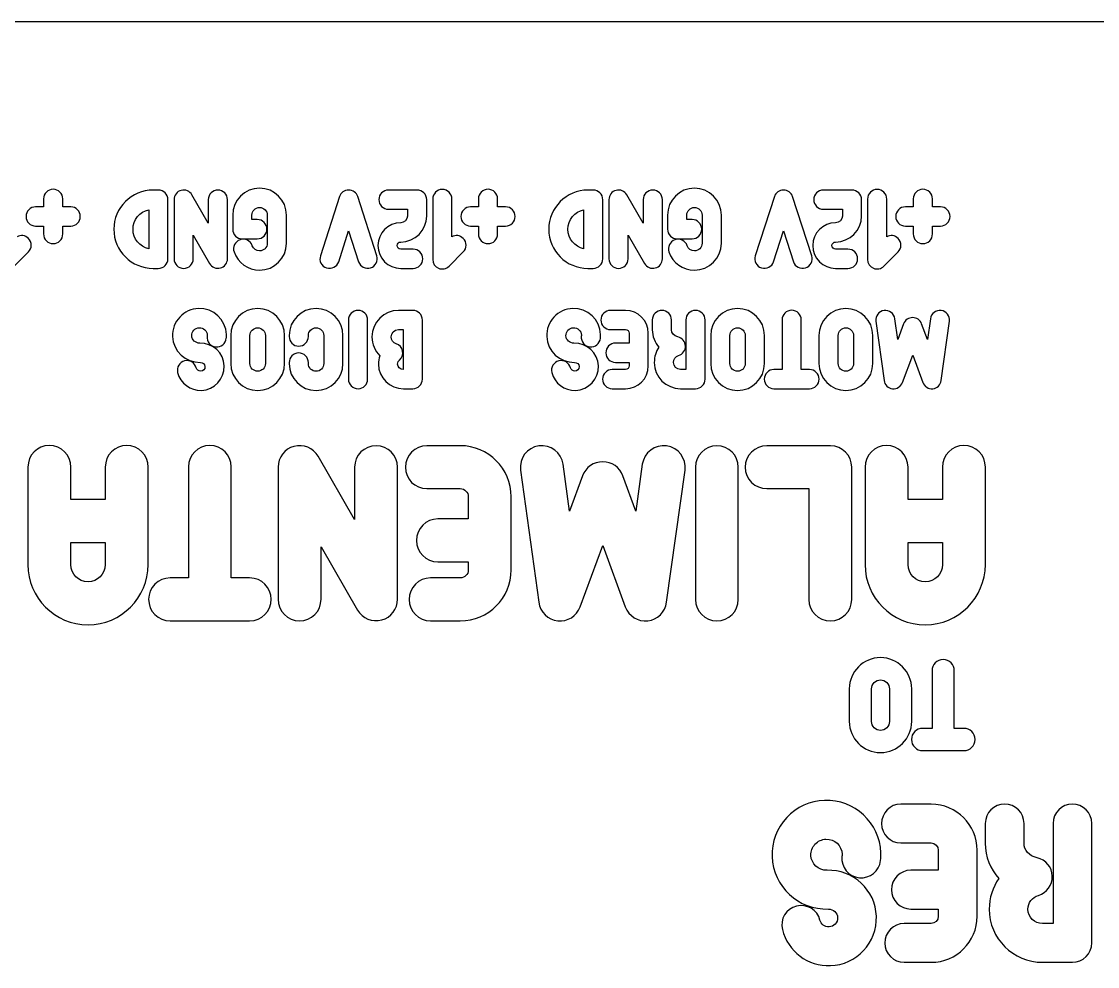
# Model space of a CAD drawing. Extents: x 0 to 215, y 0 to 110.
# Drawn here: x 131.14 to 158.67, y 85.97 to 110.14 of the extents above; entities that cross this region are included whole.
import ezdxf

# ---------------------------------------------------------------- set-up
doc = ezdxf.new("R2010")
doc.units = 0
doc.layers.get('0').update_dxf_attribs({"linetype": 'CONTINUOUS'})

msp = doc.modelspace()

# ---------------------------------------------------------------- linework, layer by layer
at = {"color": 7}
for points in [[(108.578241, 110.142861), (211.578241, 110.142861)], [(134.636936, 105.83151), (134.502926, 105.83151)], [(141.257573, 105.83151), (140.52708, 105.83151)], [(145.763505, 105.83151), (145.629495, 105.83151)], [(152.384142, 105.83151), (151.653649, 105.83151)], [(131.701701, 105.605532), (131.701701, 105.400571), (131.499367, 105.400571)], [(132.398033, 105.400571), (132.193075, 105.400571), (132.193075, 105.605532)], [(134.88394, 104.070968), (134.88394, 105.584509)], [(135.041804, 105.587137), (135.041804, 104.073596)], [(135.91682, 105.587137), (135.91682, 104.988027), (135.499021, 105.710637)], [(136.408197, 104.073596), (136.408197, 105.587137)], [(139.274172, 105.66334), (138.785422, 104.149799)], [(140.230646, 104.149799), (139.741899, 105.66334)], [(141.504574, 105.16671), (141.504574, 105.587137)], [(141.658213, 105.600277), (141.658213, 104.057828)], [(142.149587, 104.635918), (142.149587, 105.600277)], [(142.82827, 105.605532), (142.82827, 105.400571), (142.625936, 105.400571)], [(143.524602, 105.400571), (143.319644, 105.400571), (143.319644, 105.605532)], [(146.010509, 104.070968), (146.010509, 105.584509)], [(146.168372, 105.587137), (146.168372, 104.073596)], [(147.043391, 105.587137), (147.043391, 104.988027), (146.625589, 105.710637)], [(147.534765, 104.073596), (147.534765, 105.587137)], [(150.400741, 105.66334), (149.911991, 104.149799)], [(151.357214, 104.149799), (150.868467, 105.66334)], [(152.631146, 105.16671), (152.631146, 105.587137)], [(152.784782, 105.600277), (152.784782, 104.057828)], [(153.276159, 104.635918), (153.276159, 105.600277)], [(153.954838, 105.605532), (153.954838, 105.400571), (153.752505, 105.400571)], [(154.651171, 105.400571), (154.446213, 105.400571), (154.446213, 105.605532)], [(134.392563, 105.326998), (134.392563, 104.328479)], [(136.540525, 105.190358), (136.540525, 104.830366)], [(137.171168, 105.077367), (137.031902, 105.077367), (137.031902, 105.190358)], [(137.426051, 105.190358), (137.426051, 104.470375)], [(137.917428, 104.470375), (137.917428, 105.190358)], [(140.52708, 105.340136), (141.0132, 105.340136), (141.0132, 105.16671)], [(145.519132, 105.326998), (145.519132, 104.328479)], [(147.667094, 105.190358), (147.667094, 104.830366)], [(148.297736, 105.077367), (148.158471, 105.077367), (148.158471, 105.190358)], [(148.552622, 105.190358), (148.552622, 104.470375)], [(149.043997, 104.470375), (149.043997, 105.190358)], [(151.653649, 105.340136), (152.139769, 105.340136), (152.139769, 105.16671)], [(131.499367, 104.909197), (131.701701, 104.909197), (131.701701, 104.706866)], [(132.193075, 104.706866), (132.193075, 104.909197), (132.398033, 104.909197)], [(142.625936, 104.909197), (142.82827, 104.909197), (142.82827, 104.706866)], [(143.319644, 104.706866), (143.319644, 104.909197), (143.524602, 104.909197)], [(153.752505, 104.909197), (153.954838, 104.909197), (153.954838, 104.706866)], [(154.446213, 104.706866), (154.446213, 104.909197), (154.651171, 104.909197)], [(135.533178, 104.073596), (135.533178, 104.672706), (135.95098, 103.950095)], [(139.253149, 103.997393), (139.508035, 104.788324), (139.762919, 103.997393)], [(146.65975, 104.073596), (146.65975, 104.672706), (147.077549, 103.950095)], [(150.379718, 103.997393), (150.634604, 104.788324), (150.889487, 103.997393)], [(136.784898, 104.583365), (137.171168, 104.583365)], [(147.911467, 104.583365), (148.297736, 104.583365)], [(130.949443, 103.884403), (131.312065, 104.247021)], [(141.157723, 104.317969), (140.839774, 104.317969)], [(142.076012, 103.884403), (142.438634, 104.247021)], [(152.284292, 104.317969), (151.966343, 104.317969)], [(153.202584, 103.884403), (153.565202, 104.247021)], [(134.502926, 103.826595), (134.636936, 103.826595)], [(140.839774, 103.826595), (141.157723, 103.826595)], [(145.629495, 103.826595), (145.763505, 103.826595)], [(151.966343, 103.826595), (152.284292, 103.826595)], [(141.147284, 102.752889), (140.784665, 102.752889)], [(146.589911, 102.752889), (146.206269, 102.752889)], [(139.501824, 102.505885), (139.501824, 102.505885), (139.501824, 100.992345), (139.501824, 100.992345)], [(139.993198, 100.992345), (139.993198, 102.505885), (139.993198, 102.505885)], [(141.394284, 100.992345), (141.394284, 102.505885)], [(147.277294, 102.508513), (147.277294, 102.258884)], [(147.768671, 102.258884), (147.768671, 102.508513)], [(148.136545, 102.508513), (148.136545, 101.239345), (148.002532, 101.239345)], [(148.627919, 100.994972), (148.627919, 102.508513)], [(150.596256, 102.51114), (150.596256, 101.239345), (150.38867, 101.239345)], [(151.297846, 101.239345), (151.08763, 101.239345), (151.08763, 102.51114)], [(152.998362, 102.474355), (153.20595, 100.960812)], [(153.707835, 102.408663), (153.558059, 102.004001), (153.484484, 102.540046)], [(154.391033, 102.540046), (154.317457, 102.004001), (154.167679, 102.408663)], [(154.669566, 100.960812), (154.879779, 102.474355)], [(140.784665, 102.261512), (140.90028, 102.261512), (140.90028, 101.239345)], [(146.206269, 102.261512), (146.589911, 102.261512)], [(146.681879, 102.169544), (146.681879, 101.914658), (146.335025, 101.914658)], [(147.173256, 101.331316), (147.173256, 102.169544)], [(135.886881, 102.090714), (135.886881, 102.090714)], [(136.491943, 102.111734), (136.491943, 101.391751)], [(136.983318, 101.391751), (136.983318, 102.111734)], [(137.377469, 102.111734), (137.377469, 101.391751)], [(137.868846, 101.391751), (137.868846, 102.111734)], [(137.985407, 102.111734), (137.985407, 102.085459)], [(138.476784, 102.085459), (138.476784, 102.111734)], [(138.870936, 102.111734), (138.870936, 101.391751)], [(139.36231, 101.391751), (139.36231, 102.111734)], [(145.460872, 102.090714), (145.460872, 102.090714)], [(148.770512, 102.111734), (148.770512, 101.391751)], [(149.261889, 101.391751), (149.261889, 102.111734)], [(149.656041, 102.111734), (149.656041, 101.391751)], [(150.147415, 101.391751), (150.147415, 102.111734)], [(151.541892, 102.111734), (151.541892, 101.391751)], [(152.033266, 101.391751), (152.033266, 102.111734)], [(152.427418, 102.111734), (152.427418, 101.391751)], [(152.918792, 101.391751), (152.918792, 102.111734)], [(153.678932, 100.908259), (153.939071, 101.60985), (154.196584, 100.908259)], [(137.985407, 101.415401), (137.985407, 101.391751)], [(138.476784, 101.391751), (138.476784, 101.415401)], [(146.335025, 101.423284), (146.681879, 101.423284), (146.681879, 101.331316)], [(135.132651, 101.163143), (135.132651, 101.163143)], [(135.60826, 101.281388), (135.60826, 101.281388)], [(144.706642, 101.163143), (144.706642, 101.163143)], [(145.182251, 101.281388), (145.182251, 101.281388)], [(146.589911, 101.239345), (146.248312, 101.239345)], [(140.908165, 100.747971), (141.147284, 100.747971)], [(146.248312, 100.747971), (146.589911, 100.747971)], [(148.002532, 100.747971), (148.380918, 100.747971)], [(150.38867, 100.747971), (151.297846, 100.747971)], [(142.363159, 99.290717), (141.505548, 99.290717)], [(151.833794, 99.290717), (150.206682, 99.290717)], [(139.659716, 98.74443), (139.659716, 97.405145), (138.725741, 99.020511)], [(131.301572, 98.74443), (131.301572, 96.247955)], [(133.281129, 98.74443), (133.281129, 97.916187), (132.400023, 97.916187), (132.400023, 98.74443)], [(134.379581, 96.247955), (134.379581, 98.74443)], [(135.406438, 98.750303), (135.406438, 95.907259), (134.942388, 95.907259)], [(136.974811, 95.907259), (136.504889, 95.907259), (136.504889, 98.750303)], [(137.703656, 98.74443), (137.703656, 95.360973)], [(140.758167, 95.360973), (140.758167, 98.74443)], [(143.908312, 98.668067), (144.372364, 95.284609)], [(145.49431, 98.521215), (145.159487, 97.616611), (144.995014, 98.814918)], [(147.021564, 98.814918), (146.857091, 97.616611), (146.522268, 98.521215)], [(147.644214, 95.284609), (148.114139, 98.668067)], [(148.379022, 98.738557), (148.379022, 98.738557), (148.379022, 95.3551), (148.379022, 95.3551)], [(149.477473, 95.3551), (149.477473, 98.738557), (149.477473, 98.738557)], [(152.380084, 95.3551), (152.380084, 98.738557)], [(152.721237, 98.74443), (152.721237, 96.247955)], [(154.700794, 98.74443), (154.700794, 97.916187), (153.819685, 97.916187), (153.819685, 98.74443)], [(155.799245, 96.247955), (155.799245, 98.74443)], [(141.505548, 98.192268), (142.363159, 98.192268)], [(150.206682, 98.192268), (151.281632, 98.192268), (151.281632, 95.3551)], [(142.568752, 97.986678), (142.568752, 97.416894), (141.793375, 97.416894)], [(143.667201, 96.112852), (143.667201, 97.986678)], [(132.400023, 96.247955), (132.400023, 96.817739), (133.281129, 96.817739)], [(133.281129, 96.817739), (133.281129, 96.247955)], [(138.802104, 95.360973), (138.802104, 96.700258), (139.736079, 95.084892)], [(145.429695, 95.167128), (146.011225, 96.735502), (146.586883, 95.167128)], [(153.819685, 96.247955), (153.819685, 96.817739), (154.700794, 96.817739)], [(154.700794, 96.817739), (154.700794, 96.247955)], [(141.793375, 96.318445), (142.568752, 96.318445), (142.568752, 96.112852)], [(142.363159, 95.907259), (141.599533, 95.907259)], [(134.942388, 94.80881), (136.974811, 94.80881)], [(141.599533, 94.80881), (142.363159, 94.80881)], [(154.434458, 93.533781), (154.434458, 92.059661), (154.193847, 92.059661)], [(155.247662, 92.059661), (155.004005, 92.059661), (155.004005, 93.533781)], [(152.318266, 93.070835), (152.318266, 92.236313)], [(152.887813, 92.236313), (152.887813, 93.070835)], [(153.344668, 93.070835), (153.344668, 92.236313)], [(153.914215, 92.236313), (153.914215, 93.070835)], [(154.193847, 91.490117), (155.247662, 91.490117)], [(154.4091, 90.120924), (153.634559, 90.120924)], [(155.796875, 89.627552), (155.796875, 89.123571)], [(156.788925, 89.123571), (156.788925, 89.627552)], [(157.531635, 89.627552), (157.531635, 87.0652), (157.261077, 87.0652)], [(158.523686, 86.571828), (158.523686, 89.627552)], [(153.634559, 89.128874), (154.4091, 89.128874)], [(154.59478, 88.943197), (154.59478, 88.428604), (153.894508, 88.428604)], [(155.586828, 87.250877), (155.586828, 88.943197)], [(152.12949, 88.784043), (152.12949, 88.784043)], [(153.894508, 87.436554), (154.59478, 87.436554), (154.59478, 87.250877)], [(151.567151, 87.150081), (151.567151, 87.150081)], [(154.4091, 87.0652), (153.71944, 87.0652)], [(150.606932, 86.911352), (150.606932, 86.911352)], [(153.71944, 86.073149), (154.4091, 86.073149)], [(157.261077, 86.073149), (158.025008, 86.073149)]]:
    msp.add_lwpolyline(points, dxfattribs=at)
for points in [[(131.948702, 105.849905), (131.812061, 105.849905), (131.701701, 105.739542), (131.701701, 105.605532)], [(132.193075, 105.605532), (132.193075, 105.739542), (132.082712, 105.849905), (131.948702, 105.849905)], [(134.502926, 105.83151), (133.951114, 105.83151), (133.499154, 105.379551), (133.499154, 104.827739)], [(134.88394, 105.584509), (134.88394, 105.72115), (134.773577, 105.83151), (134.636936, 105.83151)], [(135.223115, 105.823628), (135.115379, 105.794723), (135.041804, 105.6975), (135.041804, 105.587137)], [(135.499021, 105.710637), (135.443838, 105.805235), (135.330847, 105.852533), (135.223115, 105.823628)], [(136.16382, 105.83151), (136.027183, 105.83151), (135.91682, 105.72115), (135.91682, 105.587137)], [(136.408197, 105.587137), (136.408197, 105.72115), (136.297834, 105.83151), (136.16382, 105.83151)], [(137.228978, 105.878811), (136.847964, 105.878811), (136.540525, 105.568744), (136.540525, 105.190358)], [(137.917428, 105.190358), (137.917428, 105.568744), (137.607362, 105.878811), (137.228978, 105.878811)], [(139.508035, 105.83151), (139.4003, 105.83151), (139.305705, 105.763193), (139.274172, 105.66334)], [(139.741899, 105.66334), (139.707739, 105.763193), (139.61314, 105.83151), (139.508035, 105.83151)], [(140.52708, 105.83151), (140.39044, 105.83151), (140.280077, 105.72115), (140.280077, 105.587137)], [(141.504574, 105.587137), (141.504574, 105.72115), (141.394214, 105.83151), (141.257573, 105.83151)], [(141.902586, 105.847278), (141.768576, 105.847278), (141.658213, 105.736915), (141.658213, 105.600277)], [(142.149587, 105.600277), (142.149587, 105.736915), (142.039224, 105.847278), (141.902586, 105.847278)], [(143.075271, 105.849905), (142.93863, 105.849905), (142.82827, 105.739542), (142.82827, 105.605532)], [(143.319644, 105.605532), (143.319644, 105.739542), (143.209281, 105.849905), (143.075271, 105.849905)], [(145.629495, 105.83151), (145.077682, 105.83151), (144.625723, 105.379551), (144.625723, 104.827739)], [(146.010509, 105.584509), (146.010509, 105.72115), (145.900146, 105.83151), (145.763505, 105.83151)], [(146.349683, 105.823628), (146.241948, 105.794723), (146.168372, 105.6975), (146.168372, 105.587137)], [(146.625589, 105.710637), (146.570409, 105.805235), (146.457419, 105.852533), (146.349683, 105.823628)], [(147.290392, 105.83151), (147.153751, 105.83151), (147.043391, 105.72115), (147.043391, 105.587137)], [(147.534765, 105.587137), (147.534765, 105.72115), (147.424402, 105.83151), (147.290392, 105.83151)], [(148.355547, 105.878811), (147.974533, 105.878811), (147.667094, 105.568744), (147.667094, 105.190358)], [(149.043997, 105.190358), (149.043997, 105.568744), (148.733931, 105.878811), (148.355547, 105.878811)], [(150.634604, 105.83151), (150.526869, 105.83151), (150.432273, 105.763193), (150.400741, 105.66334)], [(150.868467, 105.66334), (150.834307, 105.763193), (150.739709, 105.83151), (150.634604, 105.83151)], [(151.653649, 105.83151), (151.517011, 105.83151), (151.406648, 105.72115), (151.406648, 105.587137)], [(152.631146, 105.587137), (152.631146, 105.72115), (152.520783, 105.83151), (152.384142, 105.83151)], [(153.029155, 105.847278), (152.895145, 105.847278), (152.784782, 105.736915), (152.784782, 105.600277)], [(153.276159, 105.600277), (153.276159, 105.736915), (153.165796, 105.847278), (153.029155, 105.847278)], [(154.201839, 105.849905), (154.065199, 105.849905), (153.954838, 105.739542), (153.954838, 105.605532)], [(154.446213, 105.605532), (154.446213, 105.739542), (154.33585, 105.849905), (154.201839, 105.849905)], [(140.280077, 105.587137), (140.280077, 105.450499), (140.39044, 105.340136), (140.52708, 105.340136)], [(151.406648, 105.587137), (151.406648, 105.450499), (151.517011, 105.340136), (151.653649, 105.340136)], [(131.499367, 105.400571), (131.362729, 105.400571), (131.252366, 105.290211), (131.252366, 105.156198)], [(132.642407, 105.156198), (132.642407, 105.290211), (132.532047, 105.400571), (132.398033, 105.400571)], [(133.990529, 104.827739), (133.990529, 105.072112), (134.163957, 105.277071), (134.392563, 105.326998)], [(137.031902, 105.190358), (137.031902, 105.298093), (137.121242, 105.387434), (137.228978, 105.387434)], [(137.228978, 105.387434), (137.336711, 105.387434), (137.426051, 105.298093), (137.426051, 105.190358)], [(141.0132, 105.16671), (141.0132, 105.072112), (140.934369, 104.993282), (140.839774, 104.993282)], [(140.839774, 104.501908), (141.205021, 104.501908), (141.504574, 104.801461), (141.504574, 105.16671)], [(142.625936, 105.400571), (142.489298, 105.400571), (142.378935, 105.290211), (142.378935, 105.156198)], [(143.768976, 105.156198), (143.768976, 105.290211), (143.658615, 105.400571), (143.524602, 105.400571)], [(145.117098, 104.827739), (145.117098, 105.072112), (145.290526, 105.277071), (145.519132, 105.326998)], [(148.158471, 105.190358), (148.158471, 105.298093), (148.247811, 105.387434), (148.355547, 105.387434)], [(148.355547, 105.387434), (148.463279, 105.387434), (148.552622, 105.298093), (148.552622, 105.190358)], [(152.139769, 105.16671), (152.139769, 105.072112), (152.060938, 104.993282), (151.966343, 104.993282)], [(151.966343, 104.501908), (152.331589, 104.501908), (152.631146, 104.801461), (152.631146, 105.16671)], [(153.752505, 105.400571), (153.615867, 105.400571), (153.505504, 105.290211), (153.505504, 105.156198)], [(154.895544, 105.156198), (154.895544, 105.290211), (154.785184, 105.400571), (154.651171, 105.400571)], [(131.252366, 105.156198), (131.252366, 105.01956), (131.362729, 104.909197), (131.499367, 104.909197)], [(132.398033, 104.909197), (132.532047, 104.909197), (132.642407, 105.01956), (132.642407, 105.156198)], [(137.415541, 104.830366), (137.415541, 104.967004), (137.305178, 105.077367), (137.171168, 105.077367)], [(140.839774, 104.993282), (140.51657, 104.993282), (140.256429, 104.733141), (140.256429, 104.409937)], [(142.378935, 105.156198), (142.378935, 105.01956), (142.489298, 104.909197), (142.625936, 104.909197)], [(143.524602, 104.909197), (143.658615, 104.909197), (143.768976, 105.01956), (143.768976, 105.156198)], [(148.54211, 104.830366), (148.54211, 104.967004), (148.431747, 105.077367), (148.297736, 105.077367)], [(151.966343, 104.993282), (151.643139, 104.993282), (151.382998, 104.733141), (151.382998, 104.409937)], [(153.505504, 105.156198), (153.505504, 105.01956), (153.615867, 104.909197), (153.752505, 104.909197)], [(154.651171, 104.909197), (154.785184, 104.909197), (154.895544, 105.01956), (154.895544, 105.156198)], [(131.312065, 104.593875), (131.233235, 104.672706), (131.114986, 104.688471), (131.023019, 104.635918)], [(131.701701, 104.706866), (131.701701, 104.570225), (131.812061, 104.459865), (131.948702, 104.459865)], [(131.948702, 104.459865), (132.082712, 104.459865), (132.193075, 104.570225), (132.193075, 104.706866)], [(133.499154, 104.827739), (133.499154, 104.275927), (133.951114, 103.826595), (134.502926, 103.826595)], [(134.392563, 104.328479), (134.163957, 104.381035), (133.990529, 104.583365), (133.990529, 104.827739)], [(136.540525, 104.830366), (136.540525, 104.693728), (136.650888, 104.583365), (136.784898, 104.583365)], [(137.171168, 104.583365), (137.305178, 104.583365), (137.415541, 104.693728), (137.415541, 104.830366)], [(142.438634, 104.593875), (142.359803, 104.672706), (142.241555, 104.688471), (142.149587, 104.635918)], [(142.82827, 104.706866), (142.82827, 104.570225), (142.93863, 104.459865), (143.075271, 104.459865)], [(143.075271, 104.459865), (143.209281, 104.459865), (143.319644, 104.570225), (143.319644, 104.706866)], [(144.625723, 104.827739), (144.625723, 104.275927), (145.077682, 103.826595), (145.629495, 103.826595)], [(145.519132, 104.328479), (145.290526, 104.381035), (145.117098, 104.583365), (145.117098, 104.827739)], [(147.667094, 104.830366), (147.667094, 104.693728), (147.777457, 104.583365), (147.911467, 104.583365)], [(148.297736, 104.583365), (148.431747, 104.583365), (148.54211, 104.693728), (148.54211, 104.830366)], [(153.565202, 104.593875), (153.486372, 104.672706), (153.368127, 104.688471), (153.276159, 104.635918)], [(153.954838, 104.706866), (153.954838, 104.570225), (154.065199, 104.459865), (154.201839, 104.459865)], [(154.201839, 104.459865), (154.33585, 104.459865), (154.446213, 104.570225), (154.446213, 104.706866)], [(131.312065, 104.247021), (131.409288, 104.34162), (131.409288, 104.49928), (131.312065, 104.593875)], [(136.729718, 104.559715), (136.600963, 104.515045), (136.532643, 104.375777), (136.577313, 104.247021)], [(137.042412, 104.40731), (136.997742, 104.536068), (136.858474, 104.604385), (136.729718, 104.559715)], [(137.228978, 104.273299), (137.14489, 104.273299), (137.068687, 104.325852), (137.042412, 104.40731)], [(137.426051, 104.470375), (137.426051, 104.362639), (137.336711, 104.273299), (137.228978, 104.273299)], [(137.228978, 103.781922), (137.607362, 103.781922), (137.917428, 104.089361), (137.917428, 104.470375)], [(140.256429, 104.409937), (140.256429, 104.089361), (140.51657, 103.826595), (140.839774, 103.826595)], [(140.747804, 104.409937), (140.747804, 104.459865), (140.789846, 104.501908), (140.839774, 104.501908)], [(140.839774, 104.317969), (140.789846, 104.317969), (140.747804, 104.360012), (140.747804, 104.409937)], [(142.438634, 104.247021), (142.535856, 104.34162), (142.535856, 104.49928), (142.438634, 104.593875)], [(147.856287, 104.559715), (147.727532, 104.515045), (147.659211, 104.375777), (147.703881, 104.247021)], [(148.168981, 104.40731), (148.124311, 104.536068), (147.985043, 104.604385), (147.856287, 104.559715)], [(148.355547, 104.273299), (148.271459, 104.273299), (148.195256, 104.325852), (148.168981, 104.40731)], [(148.552622, 104.470375), (148.552622, 104.362639), (148.463279, 104.273299), (148.355547, 104.273299)], [(148.355547, 103.781922), (148.733931, 103.781922), (149.043997, 104.089361), (149.043997, 104.470375)], [(151.382998, 104.409937), (151.382998, 104.089361), (151.643139, 103.826595), (151.966343, 103.826595)], [(151.874375, 104.409937), (151.874375, 104.459865), (151.916418, 104.501908), (151.966343, 104.501908)], [(151.966343, 104.317969), (151.916418, 104.317969), (151.874375, 104.360012), (151.874375, 104.409937)], [(153.565202, 104.247021), (153.662425, 104.34162), (153.662425, 104.49928), (153.565202, 104.593875)], [(134.636936, 103.826595), (134.773577, 103.826595), (134.88394, 103.936955), (134.88394, 104.070968)], [(135.041804, 104.073596), (135.041804, 103.936955), (135.152167, 103.826595), (135.286177, 103.826595)], [(135.286177, 103.826595), (135.422818, 103.826595), (135.533178, 103.936955), (135.533178, 104.073596)], [(136.226886, 103.837105), (136.334621, 103.86601), (136.408197, 103.963233), (136.408197, 104.073596)], [(136.577313, 104.247021), (136.671908, 103.968488), (136.934677, 103.781922), (137.228978, 103.781922)], [(138.785422, 104.149799), (138.74338, 104.021043), (138.814327, 103.881775), (138.943083, 103.839732)], [(140.070357, 103.839732), (140.20174, 103.881775), (140.270061, 104.021043), (140.230646, 104.149799)], [(141.404724, 104.073596), (141.404724, 104.210234), (141.294361, 104.317969), (141.157723, 104.317969)], [(141.157723, 103.826595), (141.294361, 103.826595), (141.404724, 103.936955), (141.404724, 104.073596)], [(145.763505, 103.826595), (145.900146, 103.826595), (146.010509, 103.936955), (146.010509, 104.070968)], [(146.168372, 104.073596), (146.168372, 103.936955), (146.278735, 103.826595), (146.412749, 103.826595)], [(146.412749, 103.826595), (146.549387, 103.826595), (146.65975, 103.936955), (146.65975, 104.073596)], [(147.353455, 103.837105), (147.46119, 103.86601), (147.534765, 103.963233), (147.534765, 104.073596)], [(147.703881, 104.247021), (147.798477, 103.968488), (148.061245, 103.781922), (148.355547, 103.781922)], [(149.911991, 104.149799), (149.869948, 104.021043), (149.940896, 103.881775), (150.069652, 103.839732)], [(151.196926, 103.839732), (151.328309, 103.881775), (151.396629, 104.021043), (151.357214, 104.149799)], [(152.531293, 104.073596), (152.531293, 104.210234), (152.42093, 104.317969), (152.284292, 104.317969)], [(152.284292, 103.826595), (152.42093, 103.826595), (152.531293, 103.936955), (152.531293, 104.073596)], [(135.95098, 103.950095), (136.00616, 103.855497), (136.11915, 103.8082), (136.226886, 103.837105)], [(138.943083, 103.839732), (139.071841, 103.79769), (139.211106, 103.868638), (139.253149, 103.997393)], [(139.762919, 103.997393), (139.802334, 103.868638), (139.941602, 103.79769), (140.070357, 103.839732)], [(141.658213, 104.057828), (141.658213, 103.957978), (141.718648, 103.868638), (141.807991, 103.83185)], [(141.807991, 103.83185), (141.899959, 103.792435), (142.007694, 103.813449), (142.076012, 103.884403)], [(147.077549, 103.950095), (147.132731, 103.855497), (147.245722, 103.8082), (147.353455, 103.837105)], [(150.069652, 103.839732), (150.19841, 103.79769), (150.337675, 103.868638), (150.379718, 103.997393)], [(150.889487, 103.997393), (150.928903, 103.868638), (151.068171, 103.79769), (151.196926, 103.839732)], [(152.784782, 104.057828), (152.784782, 103.957978), (152.84522, 103.868638), (152.93456, 103.83185)], [(152.93456, 103.83185), (153.026528, 103.792435), (153.134263, 103.813449), (153.202584, 103.884403)], [(135.666068, 102.800187), (135.482132, 102.794937), (135.311332, 102.716101), (135.187831, 102.582088)], [(136.380799, 102.135384), (136.367647, 102.516395), (136.047082, 102.813324), (135.666068, 102.800187)], [(137.180393, 102.800187), (136.799382, 102.800187), (136.491943, 102.492748), (136.491943, 102.111734)], [(137.868846, 102.111734), (137.868846, 102.492748), (137.55878, 102.800187), (137.180393, 102.800187)], [(138.67386, 102.800187), (138.292846, 102.800187), (137.985407, 102.49012), (137.985407, 102.111734)], [(139.36231, 102.111734), (139.36231, 102.49012), (139.052244, 102.800187), (138.67386, 102.800187)], [(139.748824, 102.752889), (139.612187, 102.752889), (139.501824, 102.642526), (139.501824, 102.505885)], [(139.993198, 102.505885), (139.993198, 102.642526), (139.885465, 102.752889), (139.748824, 102.752889)], [(140.784665, 102.752889), (140.408906, 102.752889), (140.104094, 102.448078), (140.104094, 102.072319)], [(141.394284, 102.505885), (141.394284, 102.642526), (141.283921, 102.752889), (141.147284, 102.752889)], [(145.240059, 102.800187), (145.056121, 102.794937), (144.885323, 102.716101), (144.761822, 102.582088)], [(145.954787, 102.135384), (145.941663, 102.516395), (145.621073, 102.813324), (145.240059, 102.800187)], [(146.206269, 102.752889), (146.072259, 102.752889), (145.961896, 102.642526), (145.961896, 102.505885)], [(147.173256, 102.169544), (147.173256, 102.49012), (146.913115, 102.752889), (146.589911, 102.752889)], [(147.524295, 102.752889), (147.387657, 102.752889), (147.277294, 102.642526), (147.277294, 102.508513)], [(147.768671, 102.508513), (147.768671, 102.642526), (147.658308, 102.752889), (147.524295, 102.752889)], [(148.380918, 102.752889), (148.244281, 102.752889), (148.136545, 102.642526), (148.136545, 102.508513)], [(148.627919, 102.508513), (148.627919, 102.642526), (148.517556, 102.752889), (148.380918, 102.752889)], [(149.458965, 102.800187), (149.077951, 102.800187), (148.770512, 102.492748), (148.770512, 102.111734)], [(150.147415, 102.111734), (150.147415, 102.492748), (149.837349, 102.800187), (149.458965, 102.800187)], [(150.843257, 102.755517), (150.706619, 102.755517), (150.596256, 102.647781), (150.596256, 102.51114)], [(151.08763, 102.51114), (151.08763, 102.647781), (150.97727, 102.755517), (150.843257, 102.755517)], [(152.230342, 102.800187), (151.849328, 102.800187), (151.541892, 102.492748), (151.541892, 102.111734)], [(152.918792, 102.111734), (152.918792, 102.492748), (152.608726, 102.800187), (152.230342, 102.800187)], [(153.20595, 102.750262), (153.071937, 102.731861), (152.977342, 102.608366), (152.998362, 102.474355)], [(153.484484, 102.540046), (153.466083, 102.674059), (153.342588, 102.768654), (153.20595, 102.750262)], [(154.669566, 102.750262), (154.535553, 102.768662), (154.409425, 102.674059), (154.391033, 102.540046)], [(154.879779, 102.474355), (154.89818, 102.608366), (154.803577, 102.731866), (154.669566, 102.750262)], [(135.187831, 102.582088), (135.061703, 102.448078), (134.99601, 102.272022), (135.001268, 102.088086)], [(144.761822, 102.582088), (144.635694, 102.448078), (144.570001, 102.272022), (144.575256, 102.088086)], [(145.961896, 102.505885), (145.961896, 102.371875), (146.072259, 102.261512), (146.206269, 102.261512)], [(153.939071, 102.568951), (153.833965, 102.568951), (153.741995, 102.505885), (153.707835, 102.408663)], [(154.167679, 102.408663), (154.133519, 102.505885), (154.041551, 102.568951), (153.939071, 102.568951)], [(135.492642, 102.103851), (135.492642, 102.156404), (135.511043, 102.206332), (135.545195, 102.245747)], [(135.545195, 102.245747), (135.581983, 102.285162), (135.631911, 102.306182), (135.684463, 102.30881)], [(135.684463, 102.30881), (135.792199, 102.314059), (135.884166, 102.227352), (135.889421, 102.116989)], [(136.983318, 102.111734), (136.983318, 102.219469), (137.072661, 102.30881), (137.180393, 102.30881)], [(137.180393, 102.30881), (137.288129, 102.30881), (137.377469, 102.219469), (137.377469, 102.111734)], [(138.476784, 102.111734), (138.476784, 102.219469), (138.566124, 102.30881), (138.67386, 102.30881)], [(138.67386, 102.30881), (138.781592, 102.30881), (138.870936, 102.219469), (138.870936, 102.111734)], [(140.595471, 102.072319), (140.595471, 102.177427), (140.679557, 102.261512), (140.784665, 102.261512)], [(145.066633, 102.103851), (145.066633, 102.156404), (145.085034, 102.206332), (145.119186, 102.245747)], [(145.119186, 102.245747), (145.155974, 102.285162), (145.205899, 102.306182), (145.258454, 102.30881)], [(145.258454, 102.30881), (145.366187, 102.314059), (145.458157, 102.227352), (145.463412, 102.116989)], [(146.589911, 102.261512), (146.642463, 102.261512), (146.681879, 102.219469), (146.681879, 102.169544)], [(147.277294, 102.258884), (147.277294, 102.085459), (147.34036, 101.930426), (147.448092, 101.809553)], [(147.934214, 102.072319), (147.831734, 102.095969), (147.768671, 102.166917), (147.768671, 102.258884)], [(149.261889, 102.111734), (149.261889, 102.219469), (149.35123, 102.30881), (149.458965, 102.30881)], [(149.458965, 102.30881), (149.566698, 102.30881), (149.656041, 102.219469), (149.656041, 102.111734)], [(152.033266, 102.111734), (152.033266, 102.219469), (152.122607, 102.30881), (152.230342, 102.30881)], [(152.230342, 102.30881), (152.338078, 102.30881), (152.427418, 102.219469), (152.427418, 102.111734)], [(135.001268, 102.088086), (135.014391, 101.707072), (135.334982, 101.410146), (135.715996, 101.423284)], [(135.697601, 101.914658), (135.589865, 101.909409), (135.497897, 101.996116), (135.492642, 102.103851)], [(136.322988, 101.331316), (136.312489, 101.662402), (136.031317, 101.925171), (135.697601, 101.914658)], [(135.886881, 102.090714), (135.87373, 101.954073), (135.970967, 101.8332), (136.107607, 101.820063)], [(135.889421, 102.116989), (135.889421, 102.109115), (135.889421, 102.098588), (135.886881, 102.090714)], [(136.107607, 101.820063), (136.241618, 101.806911), (136.362491, 101.904148), (136.375628, 102.038158)], [(136.375549, 102.038158), (136.380799, 102.069691), (136.380799, 102.103851), (136.380799, 102.135384)], [(137.985407, 102.085459), (137.985407, 101.948818), (138.09577, 101.838455), (138.22978, 101.838455)], [(138.22978, 101.838455), (138.366421, 101.838455), (138.476784, 101.948818), (138.476784, 102.085459)], [(140.104094, 102.072319), (140.104094, 101.885756), (140.180297, 101.714955), (140.306425, 101.588827)], [(140.724227, 101.896266), (140.648024, 101.92254), (140.595471, 101.993488), (140.595471, 102.072319)], [(140.887142, 101.712327), (140.868741, 101.79904), (140.808312, 101.86736), (140.724227, 101.896266)], [(144.575256, 102.088086), (144.588408, 101.707072), (144.908973, 101.410146), (145.289984, 101.423284)], [(145.271592, 101.914658), (145.163856, 101.909409), (145.071888, 101.996116), (145.066633, 102.103851)], [(145.896979, 101.331316), (145.886452, 101.662402), (145.605305, 101.925171), (145.271592, 101.914658)], [(145.460872, 102.090714), (145.447721, 101.954073), (145.544958, 101.8332), (145.681596, 101.820063)], [(145.463412, 102.116989), (145.463412, 102.109115), (145.463412, 102.098588), (145.460872, 102.090714)], [(145.681596, 101.820063), (145.815609, 101.806911), (145.936482, 101.904148), (145.949619, 102.038158)], [(145.949537, 102.038158), (145.954787, 102.069691), (145.954787, 102.103851), (145.954787, 102.135384)], [(146.335025, 101.914658), (146.198387, 101.914658), (146.088024, 101.804295), (146.088024, 101.667657)], [(148.126035, 101.841083), (148.123495, 101.951446), (148.044575, 102.048671), (147.934214, 102.072319)], [(138.22978, 101.662402), (138.09577, 101.662402), (137.985407, 101.552039), (137.985407, 101.415401)], [(138.476784, 101.415401), (138.476784, 101.552039), (138.366421, 101.662402), (138.22978, 101.662402)], [(140.306425, 101.588827), (140.282775, 101.520506), (140.269637, 101.449561), (140.269637, 101.375986)], [(140.808312, 101.478464), (140.874005, 101.536274), (140.90291, 101.625614), (140.887142, 101.712327)], [(146.088024, 101.667657), (146.088024, 101.533647), (146.198387, 101.423284), (146.335025, 101.423284)], [(147.448092, 101.809553), (147.371889, 101.69919), (147.327219, 101.565177), (147.327219, 101.420656)], [(147.818596, 101.420656), (147.818596, 101.504742), (147.871149, 101.573062), (147.949979, 101.596709)], [(147.949979, 101.596709), (148.057715, 101.628242), (148.128663, 101.728095), (148.126035, 101.841083)], [(135.311332, 101.460071), (135.179949, 101.428539), (135.098491, 101.294528), (135.132651, 101.163143)], [(135.60826, 101.281388), (135.576728, 101.412774), (135.442717, 101.494232), (135.311332, 101.460071)], [(135.715996, 101.423284), (135.776431, 101.423284), (135.828986, 101.375986), (135.831614, 101.312921)], [(135.831614, 101.312921), (135.834154, 101.252486), (135.784313, 101.19993), (135.723878, 101.197303)], [(135.739643, 100.705928), (136.07336, 100.716427), (136.333498, 100.997599), (136.322988, 101.331316)], [(136.491943, 101.391751), (136.491943, 101.013367), (136.799382, 100.703301), (137.180393, 100.703301)], [(137.180393, 101.194675), (137.072661, 101.194675), (136.983318, 101.284016), (136.983318, 101.391751)], [(137.377469, 101.391751), (137.377469, 101.284016), (137.288129, 101.194675), (137.180393, 101.194675)], [(137.180393, 100.703301), (137.55878, 100.703301), (137.868846, 101.013367), (137.868846, 101.391751)], [(137.985407, 101.391751), (137.985407, 101.01074), (138.292846, 100.703301), (138.67386, 100.703301)], [(138.67386, 101.194675), (138.566124, 101.194675), (138.476784, 101.281388), (138.476784, 101.391751)], [(138.67386, 100.703301), (139.052244, 100.703301), (139.36231, 101.01074), (139.36231, 101.391751)], [(138.870936, 101.391751), (138.870936, 101.281388), (138.781592, 101.194675), (138.67386, 101.194675)], [(140.269637, 101.375986), (140.269637, 101.029132), (140.556056, 100.747971), (140.908165, 100.747971)], [(140.761014, 101.375986), (140.761014, 101.428539), (140.78992, 101.462699), (140.808312, 101.478464)], [(140.90028, 101.239345), (140.826707, 101.241885), (140.761014, 101.305038), (140.761014, 101.375986)], [(144.885323, 101.460071), (144.75394, 101.428539), (144.672482, 101.294528), (144.706642, 101.163143)], [(145.182251, 101.281388), (145.150719, 101.412774), (145.016705, 101.494232), (144.885323, 101.460071)], [(145.289984, 101.423284), (145.350422, 101.423284), (145.402975, 101.375986), (145.405602, 101.312921)], [(145.405602, 101.312921), (145.408142, 101.252486), (145.358304, 101.19993), (145.297869, 101.197303)], [(145.313634, 100.705928), (145.647348, 100.716427), (145.907489, 100.997599), (145.896979, 101.331316)], [(146.681879, 101.331316), (146.681879, 101.281388), (146.642463, 101.239345), (146.589911, 101.239345)], [(146.589911, 100.747971), (146.913115, 100.747971), (147.173256, 101.008109), (147.173256, 101.331316)], [(147.327219, 101.420656), (147.327219, 101.050155), (147.629403, 100.747971), (148.002532, 100.747971)], [(148.002532, 101.239345), (147.900054, 101.239345), (147.818596, 101.320803), (147.818596, 101.420656)], [(148.770512, 101.391751), (148.770512, 101.013367), (149.077951, 100.703301), (149.458965, 100.703301)], [(149.458965, 101.194675), (149.35123, 101.194675), (149.261889, 101.284016), (149.261889, 101.391751)], [(149.656041, 101.391751), (149.656041, 101.284016), (149.566698, 101.194675), (149.458965, 101.194675)], [(149.458965, 100.703301), (149.837349, 100.703301), (150.147415, 101.013367), (150.147415, 101.391751)], [(151.541892, 101.391751), (151.541892, 101.013367), (151.849328, 100.703301), (152.230342, 100.703301)], [(152.230342, 101.194675), (152.122607, 101.194675), (152.033266, 101.284016), (152.033266, 101.391751)], [(152.427418, 101.391751), (152.427418, 101.284016), (152.338078, 101.194675), (152.230342, 101.194675)], [(152.230342, 100.703301), (152.608726, 100.703301), (152.918792, 101.013367), (152.918792, 101.391751)], [(135.132651, 101.163143), (135.200971, 100.887236), (135.455855, 100.695416), (135.739643, 100.705928)], [(135.723878, 101.197303), (135.668695, 101.194763), (135.621398, 101.231463), (135.60826, 101.281388)], [(144.706642, 101.163143), (144.77496, 100.887236), (145.029846, 100.695416), (145.313634, 100.705928)], [(145.297869, 101.197303), (145.242686, 101.194763), (145.195389, 101.231463), (145.182251, 101.281388)], [(146.248312, 101.239345), (146.114302, 101.239345), (146.003939, 101.128982), (146.003939, 100.992345)], [(150.38867, 101.239345), (150.252029, 101.239345), (150.141666, 101.128982), (150.141666, 100.994972)], [(151.544847, 100.994972), (151.544847, 101.128982), (151.434484, 101.239345), (151.297846, 101.239345)], [(139.501824, 100.992345), (139.501824, 100.858334), (139.612187, 100.747971), (139.748824, 100.747971)], [(139.748824, 100.747971), (139.885465, 100.747971), (139.993198, 100.858334), (139.993198, 100.992345)], [(141.147284, 100.747971), (141.283921, 100.747971), (141.394284, 100.858334), (141.394284, 100.992345)], [(146.003939, 100.992345), (146.003939, 100.858334), (146.114302, 100.747971), (146.248312, 100.747971)], [(148.380918, 100.747971), (148.517556, 100.747971), (148.627919, 100.858334), (148.627919, 100.994972)], [(150.141666, 100.994972), (150.141666, 100.858334), (150.252029, 100.747971), (150.38867, 100.747971)], [(151.297846, 100.747971), (151.434484, 100.747971), (151.544847, 100.858334), (151.544847, 100.994972)], [(153.20595, 100.960812), (153.221727, 100.847821), (153.311056, 100.761109), (153.424046, 100.747971)], [(153.424046, 100.747971), (153.534409, 100.737444), (153.642145, 100.803151), (153.678932, 100.908259)], [(154.196584, 100.908259), (154.235999, 100.803151), (154.341105, 100.737458), (154.454095, 100.747971)], [(154.454095, 100.747971), (154.564458, 100.761094), (154.653798, 100.847821), (154.669566, 100.960812)], [(131.847861, 99.296593), (131.548282, 99.296593), (131.301572, 99.049882), (131.301572, 98.74443)], [(132.400023, 98.74443), (132.400023, 99.049882), (132.15331, 99.296593), (131.847861, 99.296593)], [(133.827418, 99.296593), (133.527842, 99.296593), (133.281129, 99.049882), (133.281129, 98.74443)], [(134.379581, 98.74443), (134.379581, 99.049882), (134.132868, 99.296593), (133.827418, 99.296593)], [(135.9586, 99.296593), (135.653151, 99.296593), (135.406438, 99.055755), (135.406438, 98.750303)], [(136.504889, 98.750303), (136.504889, 99.055755), (136.258176, 99.296593), (135.9586, 99.296593)], [(138.108964, 99.273095), (137.868129, 99.20848), (137.703656, 98.991141), (137.703656, 98.74443)], [(138.725741, 99.020511), (138.602387, 99.231978), (138.349801, 99.337709), (138.108964, 99.273095)], [(140.211878, 99.290717), (139.906429, 99.290717), (139.659716, 99.044006), (139.659716, 98.74443)], [(140.758167, 98.74443), (140.758167, 99.044006), (140.511454, 99.290717), (140.211878, 99.290717)], [(141.505548, 99.290717), (141.205972, 99.290717), (140.959259, 99.044006), (140.959259, 98.738557)], [(143.667201, 97.986678), (143.667201, 98.703311), (143.085668, 99.290717), (142.363159, 99.290717)], [(144.372364, 99.284844), (144.072788, 99.243727), (143.861322, 98.967646), (143.908312, 98.668067)], [(144.995014, 98.814918), (144.953894, 99.114497), (144.677813, 99.325963), (144.372364, 99.284844)], [(147.644214, 99.284844), (147.344638, 99.325963), (147.062684, 99.114497), (147.021564, 98.814918)], [(148.114139, 98.668067), (148.155256, 98.967646), (147.94379, 99.243727), (147.644214, 99.284844)], [(148.931184, 99.290717), (148.625735, 99.290717), (148.379022, 99.044006), (148.379022, 98.738557)], [(149.477473, 98.738557), (149.477473, 99.044006), (149.236636, 99.290717), (148.931184, 99.290717)], [(150.206682, 99.290717), (149.90123, 99.290717), (149.65452, 99.044006), (149.65452, 98.738557)], [(152.380084, 98.738557), (152.380084, 99.044006), (152.133371, 99.290717), (151.833794, 99.290717)], [(153.267526, 99.296593), (152.967947, 99.296593), (152.721237, 99.049882), (152.721237, 98.74443)], [(153.819685, 98.74443), (153.819685, 99.049882), (153.572975, 99.296593), (153.267526, 99.296593)], [(155.247083, 99.296593), (154.947504, 99.296593), (154.700794, 99.049882), (154.700794, 98.74443)], [(155.799245, 98.74443), (155.799245, 99.049882), (155.552532, 99.296593), (155.247083, 99.296593)], [(146.011225, 98.879533), (145.776264, 98.879533), (145.570671, 98.738557), (145.49431, 98.521215)], [(146.522268, 98.521215), (146.445907, 98.738557), (146.240314, 98.879533), (146.011225, 98.879533)], [(140.959259, 98.738557), (140.959259, 98.438978), (141.205972, 98.192268), (141.505548, 98.192268)], [(149.65452, 98.738557), (149.65452, 98.433105), (149.90123, 98.192268), (150.206682, 98.192268)], [(142.363159, 98.192268), (142.48064, 98.192268), (142.568752, 98.098283), (142.568752, 97.986678)], [(141.793375, 97.416894), (141.487926, 97.416894), (141.241216, 97.170184), (141.241216, 96.864732)], [(141.241216, 96.864732), (141.241216, 96.565156), (141.487926, 96.318445), (141.793375, 96.318445)], [(131.301572, 96.247955), (131.301572, 95.402092), (131.988839, 94.708952), (132.840575, 94.708952)], [(132.840575, 95.8074), (132.593865, 95.8074), (132.400023, 96.00712), (132.400023, 96.247955)], [(132.840575, 94.708952), (133.68644, 94.708952), (134.379581, 95.402092), (134.379581, 96.247955)], [(133.281129, 96.247955), (133.281129, 96.00712), (133.081412, 95.8074), (132.840575, 95.8074)], [(142.568752, 96.112852), (142.568752, 96.001245), (142.48064, 95.907259), (142.363159, 95.907259)], [(142.363159, 94.80881), (143.085668, 94.80881), (143.667201, 95.390343), (143.667201, 96.112852)], [(152.721237, 96.247955), (152.721237, 95.402092), (153.408504, 94.708952), (154.26024, 94.708952)], [(154.26024, 95.8074), (154.013529, 95.8074), (153.819685, 96.00712), (153.819685, 96.247955)], [(154.26024, 94.708952), (155.106105, 94.708952), (155.799245, 95.402092), (155.799245, 96.247955)], [(154.700794, 96.247955), (154.700794, 96.00712), (154.501077, 95.8074), (154.26024, 95.8074)], [(134.942388, 95.907259), (134.636936, 95.907259), (134.390226, 95.660549), (134.390226, 95.360973)], [(137.526974, 95.360973), (137.526974, 95.660549), (137.280263, 95.907259), (136.974811, 95.907259)], [(141.599533, 95.907259), (141.299954, 95.907259), (141.053244, 95.660549), (141.053244, 95.3551)], [(134.390226, 95.360973), (134.390226, 95.055521), (134.636936, 94.80881), (134.942388, 94.80881)], [(136.974811, 94.80881), (137.280263, 94.80881), (137.526974, 95.055521), (137.526974, 95.360973)], [(137.703656, 95.360973), (137.703656, 95.055521), (137.950366, 94.80881), (138.249942, 94.80881)], [(138.249942, 94.80881), (138.555394, 94.80881), (138.802104, 95.055521), (138.802104, 95.360973)], [(140.352856, 94.832308), (140.593691, 94.896923), (140.758167, 95.114262), (140.758167, 95.360973)], [(141.053244, 95.3551), (141.053244, 95.055521), (141.299954, 94.80881), (141.599533, 94.80881)], [(144.372364, 95.284609), (144.407608, 95.032026), (144.607325, 94.838181), (144.859911, 94.80881)], [(147.162543, 94.80881), (147.409253, 94.838181), (147.60897, 95.032026), (147.644214, 95.284609)], [(148.379022, 95.3551), (148.379022, 95.055521), (148.625735, 94.80881), (148.931184, 94.80881)], [(148.931184, 94.80881), (149.236636, 94.80881), (149.477473, 95.055521), (149.477473, 95.3551)], [(151.281632, 95.3551), (151.281632, 95.055521), (151.528345, 94.80881), (151.833794, 94.80881)], [(151.833794, 94.80881), (152.133371, 94.80881), (152.380084, 95.055521), (152.380084, 95.3551)], [(139.736079, 95.084892), (139.859436, 94.873425), (140.112019, 94.767694), (140.352856, 94.832308)], [(144.859911, 94.80881), (145.106621, 94.785301), (145.347459, 94.932167), (145.429695, 95.167128)], [(146.586883, 95.167128), (146.674995, 94.932167), (146.909957, 94.785315), (147.162543, 94.80881)], [(153.11624, 93.86881), (152.674614, 93.86881), (152.318266, 93.509417), (152.318266, 93.070835)], [(153.914215, 93.070835), (153.914215, 93.509417), (153.554822, 93.86881), (153.11624, 93.86881)], [(154.720753, 93.817031), (154.562378, 93.817031), (154.434458, 93.692159), (154.434458, 93.533781)], [(155.004005, 93.533781), (155.004005, 93.692159), (154.876085, 93.817031), (154.720753, 93.817031)], [(152.887813, 93.070835), (152.887813, 93.19571), (152.98832, 93.299263), (153.11624, 93.299263)], [(153.11624, 93.299263), (153.241115, 93.299263), (153.344668, 93.19571), (153.344668, 93.070835)], [(152.318266, 92.236313), (152.318266, 91.794686), (152.674614, 91.438341), (153.11624, 91.438341)], [(153.11624, 92.007885), (152.98832, 92.007885), (152.887813, 92.108393), (152.887813, 92.236313)], [(153.344668, 92.236313), (153.344668, 92.108393), (153.241115, 92.007885), (153.11624, 92.007885)], [(153.11624, 91.438341), (153.554822, 91.438341), (153.914215, 91.794686), (153.914215, 92.236313)], [(154.193847, 92.059661), (154.035472, 92.059661), (153.907552, 91.931744), (153.907552, 91.776412)], [(155.533956, 91.776412), (155.533956, 91.931744), (155.406036, 92.059661), (155.247662, 92.059661)], [(153.907552, 91.776412), (153.907552, 91.618037), (154.035472, 91.490117), (154.193847, 91.490117)], [(155.247662, 91.490117), (155.406036, 91.490117), (155.533956, 91.618037), (155.533956, 91.776412)], [(151.683864, 90.216417), (151.312507, 90.205806), (150.967677, 90.046652), (150.718339, 89.776094)], [(153.126846, 88.87423), (153.100318, 89.643466), (152.4531, 90.24294), (151.683864, 90.216417)], [(153.634559, 90.120924), (153.364001, 90.120924), (153.141186, 89.89811), (153.141186, 89.622246)], [(155.586828, 88.943197), (155.586828, 89.590417), (155.061626, 90.120924), (154.4091, 90.120924)], [(156.295553, 90.120924), (156.019689, 90.120924), (155.796875, 89.89811), (155.796875, 89.627552)], [(156.788925, 89.627552), (156.788925, 89.89811), (156.566111, 90.120924), (156.295553, 90.120924)], [(158.025008, 90.120924), (157.749144, 90.120924), (157.531635, 89.89811), (157.531635, 89.627552)], [(158.523686, 89.627552), (158.523686, 89.89811), (158.300872, 90.120924), (158.025008, 90.120924)], [(150.718339, 89.776094), (150.463696, 89.505536), (150.331068, 89.150094), (150.34168, 88.77874)], [(153.141186, 89.622246), (153.141186, 89.351688), (153.364001, 89.128874), (153.634559, 89.128874)], [(151.439829, 89.097045), (151.514102, 89.17662), (151.614897, 89.219061), (151.720999, 89.224366)], [(151.720999, 89.224366), (151.938507, 89.234978), (152.124184, 89.059907), (152.134796, 88.837095)], [(151.333728, 88.810569), (151.333728, 88.916671), (151.370865, 89.017469), (151.439829, 89.097045)], [(154.4091, 89.128874), (154.515202, 89.128874), (154.59478, 89.043993), (154.59478, 88.943197)], [(155.796875, 89.123571), (155.796875, 88.773435), (155.924199, 88.460433), (156.141705, 88.216401)], [(157.123147, 88.746909), (156.916247, 88.794655), (156.788925, 88.937891), (156.788925, 89.123571)], [(150.34168, 88.77874), (150.368209, 88.009504), (151.015423, 87.41003), (151.78466, 87.436554)], [(151.747525, 88.428604), (151.530016, 88.417993), (151.344339, 88.593061), (151.333728, 88.810569)], [(152.12949, 88.784043), (152.102961, 88.50818), (152.299252, 88.264148), (152.575116, 88.237622)], [(152.134796, 88.837095), (152.134796, 88.821178), (152.134796, 88.799961), (152.12949, 88.784043)], [(152.575116, 88.237622), (152.845677, 88.211093), (153.089709, 88.407384), (153.116235, 88.677942)], [(153.116235, 88.677942), (153.126846, 88.741603), (153.126846, 88.810569), (153.126846, 88.87423)], [(157.510415, 88.280062), (157.505109, 88.502874), (157.345959, 88.699162), (157.123147, 88.746909)], [(153.010133, 87.250877), (152.98891, 87.919317), (152.421268, 88.449825), (151.747525, 88.428604)], [(153.894508, 88.428604), (153.618644, 88.428604), (153.395832, 88.20579), (153.395832, 87.929926)], [(156.141705, 88.216401), (155.98786, 87.993587), (155.897673, 87.723029), (155.897673, 87.431251)], [(157.154976, 87.78669), (157.372485, 87.850351), (157.515721, 88.051945), (157.510415, 88.280062)], [(153.395832, 87.929926), (153.395832, 87.659368), (153.618644, 87.436554), (153.894508, 87.436554)], [(151.567151, 87.150081), (151.50349, 87.415333), (151.232932, 87.579793), (150.967677, 87.510826)], [(156.889721, 87.431251), (156.889721, 87.601013), (156.995825, 87.738943), (157.154976, 87.78669)], [(150.967677, 87.510826), (150.702425, 87.447165), (150.537966, 87.176604), (150.606932, 86.911352)], [(151.78466, 87.436554), (151.906676, 87.436554), (152.01278, 87.341064), (152.018083, 87.213742)], [(155.897673, 87.431251), (155.897673, 86.683235), (156.507756, 86.073149), (157.261077, 86.073149)], [(157.261077, 87.0652), (157.05418, 87.0652), (156.889721, 87.229656), (156.889721, 87.431251)], [(151.800574, 86.980319), (151.68917, 86.975013), (151.593677, 87.049283), (151.567151, 87.150081)], [(152.018083, 87.213742), (152.023389, 87.091723), (151.922593, 86.985622), (151.800574, 86.980319)], [(151.832406, 85.988268), (152.506149, 86.009491), (153.031354, 86.577133), (153.010133, 87.250877)], [(153.71944, 87.0652), (153.448882, 87.0652), (153.22607, 86.842386), (153.22607, 86.566522)], [(154.59478, 87.250877), (154.59478, 87.150081), (154.515202, 87.0652), (154.4091, 87.0652)], [(154.4091, 86.073149), (155.061626, 86.073149), (155.586828, 86.598354), (155.586828, 87.250877)], [(150.606932, 86.911352), (150.744865, 86.354319), (151.259458, 85.967048), (151.832406, 85.988268)], [(153.22607, 86.566522), (153.22607, 86.295964), (153.448882, 86.073149), (153.71944, 86.073149)], [(158.025008, 86.073149), (158.300872, 86.073149), (158.523686, 86.295964), (158.523686, 86.571828)]]:
    msp.add_open_spline(points, degree=3, dxfattribs=at)

doc.saveas('drawing.dxf')
